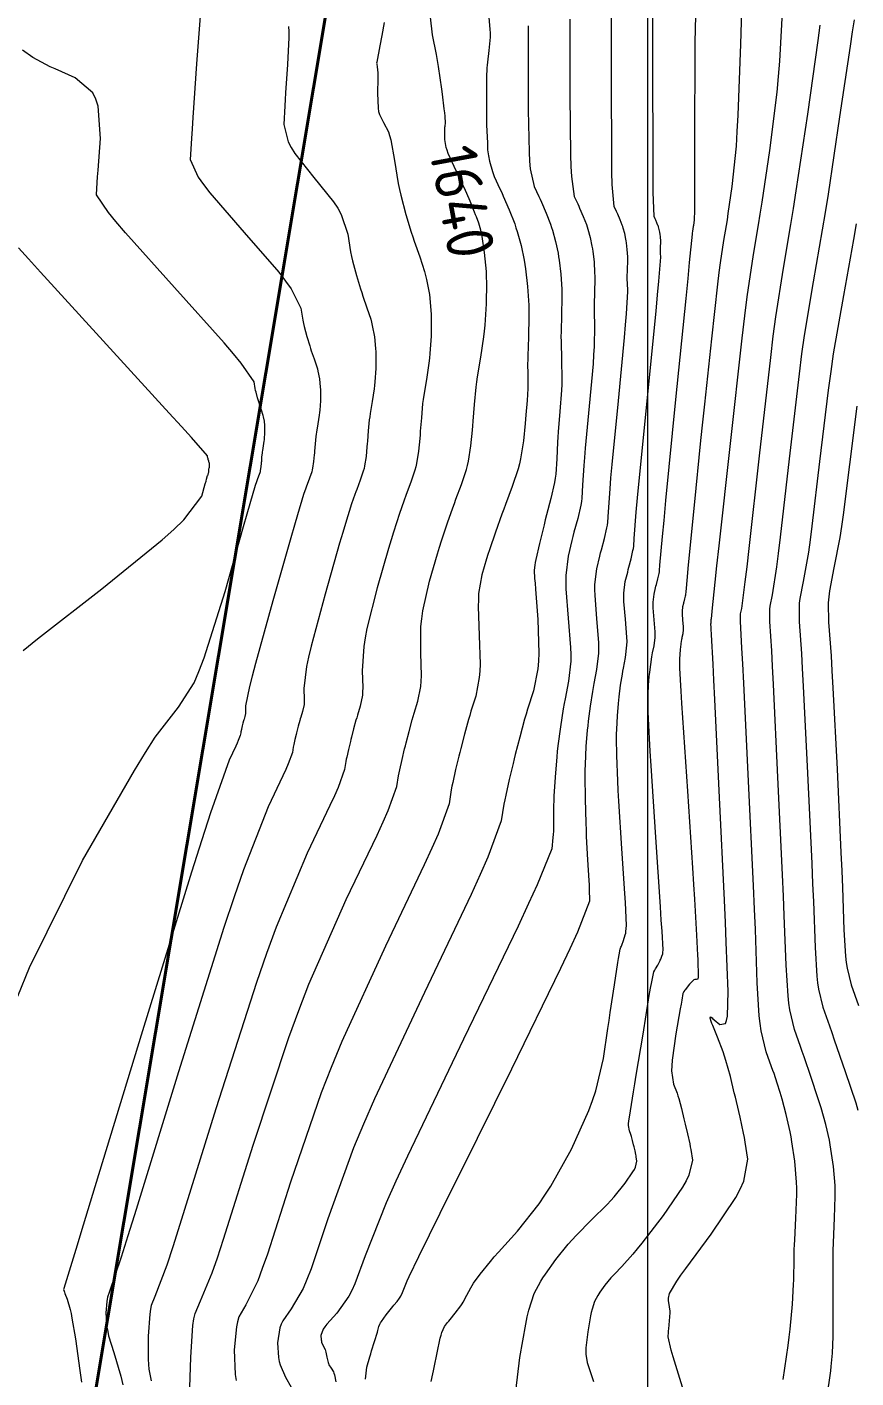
# Model space of a CAD drawing. Header units: millimetres. Extents: x 837475 to 838477, y 1189012 to 1191015.
# Drawn here: x 837626.3 to 837693.3, y 1189466.9 to 1189576.1 of the extents above; entities that cross this region are included whole.
import ezdxf

# ---------------------------------------------------------------- set-up
doc = ezdxf.new("R2010")
doc.units = ezdxf.units.MM
doc.header["$LTSCALE"] = 0.3
doc.layers.add('COORD', color=253, linetype='Continuous', lineweight=20)
doc.layers.add('CORREDORVIA', color=94, linetype='Continuous', lineweight=40)
doc.layers.add('COTAS 10', color=7, linetype='Continuous', lineweight=9, true_color=0x6e3e2d)
doc.layers.add('COTAS INT', color=7, linetype='Continuous', lineweight=5, true_color=0x9fa19f)
doc.styles.get("Standard").update_dxf_attribs({"font": 'isocp2.shx', "bigfont": '@extfont2.shx'})

msp = doc.modelspace()

# ---------------------------------------------------------------- linework, layer by layer
at = {"layer": 'COORD'}
msp.add_line((837676.51, 1189013.87), (837676.51, 1191013.87), dxfattribs=at)
at = {"layer": 'CORREDORVIA'}
msp.add_lwpolyline([(837918.48, 1189883.49), (837925.04, 1189453.38), (837902.5, 1189217.71), (837593.19, 1189234.4), (837666.02, 1189670.12), (837623.32, 1189818.02), (837548.5, 1190011.45), (837506.88, 1190461.6), (837936.28, 1190278.25), (837938.05, 1190355.4), (837933.05, 1190517.45), (837913.69, 1190646.74), (837916.91, 1190801.89), (837910.68, 1191000.96), (838213.03, 1190992.91), (838237.17, 1190821.34), (838237, 1190602.88), (838240.03, 1190437.2), (838238.1, 1190145.73), (838184.2, 1189898.28), (837758.84, 1190109.91), (837918.48, 1189883.49)], dxfattribs=at)
at = {"layer": 'COTAS 10'}
for points in [[(837659, 1189466.62), (837659.14, 1189467.25), (837659.19, 1189467.48), (837659.25, 1189467.75), (837659.48, 1189468.95), (837659.73, 1189470.12), (837659.8, 1189470.36), (837659.86, 1189470.58), (837660.07, 1189471.06), (837660.33, 1189471.4), (837660.42, 1189471.51), (837660.52, 1189471.63), (837660.95, 1189472.15), (837661.39, 1189472.73), (837661.49, 1189472.89), (837661.59, 1189473.04), (837661.88, 1189473.6), (837662.19, 1189474.19), (837662.3, 1189474.38), (837662.42, 1189474.56), (837662.95, 1189475.31), (837663.78, 1189476.33), (837664.09, 1189476.69), (837664.44, 1189477.08), (837665.97, 1189478.78), (837667.72, 1189480.97), (837668.19, 1189481.67), (837668.67, 1189482.4), (837670.35, 1189485.4), (837671.75, 1189488.51), (837672.05, 1189489.32), (837672.31, 1189490.1), (837672.93, 1189492.73), (837673.28, 1189495.15), (837673.38, 1189495.8), (837673.47, 1189496.44), (837673.81, 1189498.69), (837674.08, 1189500.47), (837674.14, 1189500.81), (837674.19, 1189501.09), (837674.28, 1189501.57), (837674.34, 1189501.72), (837674.37, 1189501.79), (837674.4, 1189501.87), (837674.55, 1189502.26), (837674.69, 1189502.73), (837674.72, 1189502.86), (837674.74, 1189502.99), (837674.78, 1189503.46), (837674.73, 1189504.7), (837674.7, 1189505.32), (837674.65, 1189506.05), (837674.42, 1189509.69), (837674.17, 1189513.52), (837674.12, 1189514.38), (837674.08, 1189515.15), (837674, 1189517.22), (837673.99, 1189518.61), (837673.99, 1189518.97), (837674, 1189519.31), (837674.05, 1189520.42), (837674.13, 1189521.42), (837674.16, 1189521.69), (837674.19, 1189521.95), (837674.31, 1189522.89), (837674.45, 1189523.78), (837674.5, 1189524.03), (837674.54, 1189524.27), (837674.71, 1189525.12), (837674.82, 1189526.11), (837674.83, 1189526.43), (837674.82, 1189526.78), (837674.7, 1189528.22), (837674.58, 1189529.65), (837674.58, 1189529.99), (837674.58, 1189530.31), (837674.69, 1189531.26), (837674.88, 1189532.03), (837674.93, 1189532.23), (837674.98, 1189532.43), (837675.16, 1189533.11), (837675.31, 1189533.76), (837675.34, 1189533.93), (837675.37, 1189534.11), (837675.41, 1189534.74), (837675.58, 1189536.88), (837675.68, 1189538.02), (837675.81, 1189539.39), (837677.17, 1189553.1), (837677.29, 1189554.44), (837677.39, 1189555.53), (837677.55, 1189557.46), (837677.54, 1189557.8), (837677.54, 1189557.99), (837677.54, 1189558.32), (837677.55, 1189558.64), (837677.55, 1189558.72), (837677.55, 1189558.8), (837677.53, 1189559.09), (837677.5, 1189559.35), (837677.49, 1189559.42), (837677.48, 1189559.48), (837677.43, 1189559.71), (837677.37, 1189559.92), (837677.36, 1189559.97), (837677.33, 1189560.03), (837677.25, 1189560.24), (837677.16, 1189560.45), (837677.11, 1189560.56), (837677.02, 1189560.75), (837676.95, 1189562.73), (837676.94, 1189563.91), (837676.93, 1189565.37), (837676.92, 1189572.92), (837676.93, 1189580.81)], [(837639.48, 1189466.13), (837639.56, 1189468.59), (837639.74, 1189471.14), (837639.82, 1189471.68), (837639.91, 1189472.13), (837640.34, 1189473.15), (837641.3, 1189475.4), (837641.73, 1189476.63), (837642.22, 1189478.12), (837644.61, 1189485.71), (837647.49, 1189494.41), (837648.3, 1189496.61), (837649.12, 1189498.72), (837652.14, 1189505.56), (837654.63, 1189510.77), (837655.11, 1189511.84), (837655.51, 1189512.75), (837656.22, 1189514.69), (837656.36, 1189515.57), (837656.41, 1189515.81), (837656.46, 1189516.05), (837656.64, 1189516.89), (837656.85, 1189517.74), (837656.91, 1189517.98), (837656.97, 1189518.23), (837657.21, 1189519.14), (837657.47, 1189520.09), (837657.54, 1189520.36), (837657.62, 1189520.62), (837657.93, 1189521.6), (837658.17, 1189522.79), (837658.2, 1189523.2), (837658.21, 1189523.64), (837658.15, 1189525.49), (837658.17, 1189527.63), (837658.23, 1189528.25), (837658.32, 1189528.89), (837658.86, 1189531.28), (837659.51, 1189533.51), (837659.67, 1189534.05), (837659.83, 1189534.54), (837660.31, 1189536.01), (837660.75, 1189537.23), (837660.88, 1189537.57), (837661, 1189537.91), (837661.46, 1189539.11), (837661.85, 1189540.31), (837661.94, 1189540.65), (837662.02, 1189540.99), (837662.21, 1189542.22), (837662.34, 1189543.48), (837662.37, 1189543.84), (837662.4, 1189544.21), (837662.5, 1189545.56), (837662.63, 1189546.98), (837662.68, 1189547.4), (837662.74, 1189547.81), (837663, 1189549.38), (837663.26, 1189551.03), (837663.31, 1189551.49), (837663.36, 1189551.97), (837663.48, 1189553.7), (837663.5, 1189555.41), (837663.48, 1189555.87), (837663.46, 1189556.32), (837663.3, 1189557.86), (837663.11, 1189559.13), (837663.06, 1189559.4), (837663.01, 1189559.64), (837662.86, 1189560.23), (837662.67, 1189560.72), (837662.59, 1189560.9), (837662.51, 1189561.1), (837662.14, 1189562), (837661.68, 1189563.05), (837661.54, 1189563.35), (837661.4, 1189563.66), (837660.85, 1189564.81), (837660.38, 1189565.86), (837660.29, 1189566.11), (837660.22, 1189566.33), (837660.11, 1189566.97), (837660.11, 1189567.41), (837660.11, 1189567.82), (837660.11, 1189567.99), (837660.12, 1189568.04), (837660.12, 1189568.09), (837660.15, 1189568.3), (837660.13, 1189568.86), (837660.1, 1189569.13), (837660.06, 1189569.45), (837659.91, 1189570.65), (837659.85, 1189571.04), (837659.58, 1189572.88), (837659.5, 1189573.37), (837659.42, 1189573.84), (837659.11, 1189575.44), (837658.93, 1189576.86)], [(837691.02, 1189465.62), (837691.24, 1189467.11), (837691.29, 1189467.48), (837691.33, 1189467.83), (837691.43, 1189468.92), (837691.48, 1189470.26), (837691.48, 1189470.76), (837691.49, 1189471.33), (837691.48, 1189473.85), (837691.49, 1189476.54), (837691.5, 1189477.2), (837691.52, 1189477.84), (837691.6, 1189479.85), (837691.66, 1189481.57), (837691.65, 1189482.03), (837691.64, 1189482.47), (837691.52, 1189483.99), (837691.31, 1189485.39), (837691.25, 1189485.76), (837691.18, 1189486.13), (837690.89, 1189487.4), (837690.51, 1189488.73), (837690.39, 1189489.13), (837690.26, 1189489.55), (837689.72, 1189491.2), (837689.14, 1189492.86), (837688.99, 1189493.29), (837688.85, 1189493.7), (837688.37, 1189495.08), (837687.99, 1189496.65), (837687.91, 1189497.19), (837687.84, 1189497.78), (837687.69, 1189500.26), (837687.54, 1189504.27), (837687.48, 1189505.83), (837687.4, 1189507.57), (837687.03, 1189515.45), (837686.67, 1189522.94), (837686.59, 1189524.43), (837686.52, 1189525.66), (837686.37, 1189528.03), (837686.36, 1189528.8), (837686.38, 1189529.03), (837686.4, 1189529.27), (837686.58, 1189530.18), (837686.94, 1189532.45), (837687.08, 1189533.54), (837687.23, 1189534.84), (837687.95, 1189541.19), (837688.76, 1189548.05), (837688.97, 1189549.66), (837689.18, 1189551.15), (837689.89, 1189555.49), (837690.64, 1189559.68), (837690.87, 1189561.07), (837691.1, 1189562.57), (837692.04, 1189568.8), (837692.88, 1189574.51), (837693.06, 1189575.67), (837693.21, 1189576.65)], [(837626.03, 1189525.7), (837627.19, 1189526.62), (837632.38, 1189530.66), (837637.25, 1189534.62), (837638.21, 1189535.48), (837639, 1189536.24), (837640.45, 1189538.15), (837640.74, 1189539.17), (837640.8, 1189539.36), (837640.84, 1189539.53), (837640.93, 1189539.82), (837640.95, 1189539.87), (837640.96, 1189539.89), (837640.96, 1189539.9), (837640.98, 1189539.96), (837641, 1189540.01), (837641.01, 1189540.03), (837641.01, 1189540.04), (837641.02, 1189540.1), (837641.02, 1189540.16), (837641.03, 1189540.18), (837641.03, 1189540.19), (837641.03, 1189540.25), (837641.04, 1189540.32), (837641.04, 1189540.34), (837641.04, 1189540.36), (837641.05, 1189540.43), (837641.07, 1189540.5), (837641.07, 1189540.53), (837641.07, 1189540.55), (837641.08, 1189540.63), (837641.08, 1189540.71), (837641.08, 1189540.73), (837641.07, 1189540.75), (837641.07, 1189540.82), (837641.06, 1189540.89), (837641.04, 1189540.92), (837641.02, 1189540.99), (837641, 1189541.06), (837640.99, 1189541.08), (837640.98, 1189541.1), (837640.96, 1189541.18), (837640.94, 1189541.27), (837640.93, 1189541.3), (837640.93, 1189541.33), (837640.91, 1189541.43), (837639.63, 1189542.9), (837638.83, 1189543.79), (837637.83, 1189544.88), (837627.43, 1189556.25), (837626.44, 1189557.35), (837625.64, 1189558.23)]]:
    msp.add_lwpolyline(points, dxfattribs=at)
at = {"layer": 'COTAS INT'}
for points in [[(837665.85, 1189465.84), (837666.17, 1189468.56), (837666.64, 1189471.26), (837666.76, 1189471.86), (837666.89, 1189472.39), (837667.33, 1189473.74), (837667.85, 1189474.72), (837668.03, 1189475.01), (837668.23, 1189475.31), (837669.07, 1189476.48), (837670.08, 1189477.71), (837670.39, 1189478.06), (837670.71, 1189478.41), (837671.97, 1189479.68), (837673.21, 1189480.92), (837673.51, 1189481.25), (837673.79, 1189481.56), (837674.69, 1189482.65), (837675.31, 1189483.56), (837675.43, 1189483.76), (837675.52, 1189483.95), (837675.63, 1189484.43), (837675.58, 1189484.77), (837675.56, 1189484.87), (837675.54, 1189484.96), (837675.48, 1189485.27), (837675.4, 1189485.59), (837675.38, 1189485.68), (837675.36, 1189485.76), (837675.28, 1189486.09), (837675.19, 1189486.41), (837675.16, 1189486.5), (837675.13, 1189486.58), (837675.02, 1189486.88), (837674.96, 1189487.3), (837674.96, 1189487.46), (837674.98, 1189487.65), (837675.1, 1189488.49), (837675.36, 1189490.04), (837675.46, 1189490.67), (837675.58, 1189491.38), (837676.12, 1189494.69), (837676.63, 1189497.81), (837676.73, 1189498.42), (837676.82, 1189498.91), (837676.99, 1189499.73), (837677.07, 1189499.86), (837677.11, 1189499.91), (837677.14, 1189499.98), (837677.31, 1189500.27), (837677.47, 1189500.59), (837677.51, 1189500.67), (837677.55, 1189500.74), (837677.65, 1189500.98), (837677.71, 1189501.18), (837677.72, 1189501.24), (837677.73, 1189501.29), (837677.75, 1189501.5), (837677.66, 1189503.01), (837677.6, 1189503.9), (837677.53, 1189504.99), (837677.16, 1189510.6), (837676.78, 1189516.37), (837676.7, 1189517.56), (837676.64, 1189518.57), (837676.54, 1189520.73), (837676.53, 1189521.68), (837676.53, 1189521.92), (837676.54, 1189522.15), (837676.57, 1189522.9), (837676.63, 1189523.58), (837676.65, 1189523.76), (837676.67, 1189523.94), (837676.75, 1189524.57), (837676.84, 1189525.18), (837676.87, 1189525.34), (837676.9, 1189525.5), (837677.02, 1189526.08), (837677.09, 1189526.75), (837677.09, 1189526.97), (837677.09, 1189527.2), (837677.01, 1189528.18), (837676.93, 1189529.14), (837676.93, 1189529.37), (837676.93, 1189529.59), (837677.01, 1189530.23), (837677.13, 1189530.75), (837677.16, 1189530.89), (837677.2, 1189531.02), (837677.32, 1189531.49), (837677.43, 1189531.92), (837677.44, 1189532.04), (837677.46, 1189532.16), (837677.49, 1189532.59), (837677.69, 1189534.9), (837677.82, 1189536.2), (837677.97, 1189537.8), (837678.78, 1189545.97), (837679.6, 1189554.14), (837679.76, 1189555.74), (837679.89, 1189557.04), (837680.12, 1189559.32), (837680.16, 1189559.65), (837680.17, 1189559.72), (837680.18, 1189559.78), (837680.19, 1189559.91), (837680.21, 1189560), (837680.22, 1189560.04), (837680.22, 1189560.07), (837680.25, 1189560.24), (837680.27, 1189560.48), (837680.28, 1189560.56), (837680.28, 1189560.66), (837680.3, 1189561.09), (837680.31, 1189563.49), (837680.31, 1189564.83), (837680.32, 1189566.46), (837680.33, 1189574.81), (837680.56, 1189583.59)], [(837684.17, 1189580.12), (837684.01, 1189574.68), (837683.79, 1189568.94), (837683.71, 1189567.63), (837683.64, 1189566.44), (837683.31, 1189563.17), (837682.98, 1189560.99), (837682.91, 1189560.49), (837682.83, 1189560.04), (837682.62, 1189558.81), (837682.36, 1189557.02), (837682.26, 1189556.22), (837682.15, 1189555.3), (837681.65, 1189550.86), (837681.08, 1189545.59), (837680.93, 1189544.13), (837680.78, 1189542.67), (837680.25, 1189537.42), (837679.82, 1189533.15), (837679.74, 1189532.32), (837679.68, 1189531.64), (837679.57, 1189530.44), (837679.56, 1189530.21), (837679.55, 1189530.15), (837679.54, 1189530.09), (837679.48, 1189529.86), (837679.42, 1189529.62), (837679.4, 1189529.55), (837679.38, 1189529.48), (837679.32, 1189529.21), (837679.28, 1189528.87), (837679.28, 1189528.76), (837679.28, 1189528.64), (837679.32, 1189528.14), (837679.36, 1189527.63), (837679.37, 1189527.5), (837679.36, 1189527.39), (837679.33, 1189527.04), (837679.27, 1189526.74), (837679.25, 1189526.66), (837679.23, 1189526.57), (837679.18, 1189526.25), (837679.14, 1189525.93), (837679.13, 1189525.83), (837679.12, 1189525.74), (837679.09, 1189525.39), (837679.08, 1189524.99), (837679.07, 1189524.87), (837679.07, 1189524.75), (837679.07, 1189524.25), (837679.18, 1189522.41), (837679.24, 1189521.44), (837679.32, 1189520.26), (837679.71, 1189514.32), (837680.12, 1189508.13), (837680.2, 1189506.78), (837680.28, 1189505.6), (837680.45, 1189502.68), (837680.52, 1189501.07), (837680.54, 1189500.72), (837680.55, 1189500.41), (837680.58, 1189499.64), (837680.57, 1189499.25), (837680.56, 1189499.19), (837680.54, 1189499.14), (837680.45, 1189499.12), (837680.3, 1189499.12), (837680.24, 1189499.08), (837680.17, 1189499.03), (837679.89, 1189498.72), (837679.61, 1189498.38), (837679.56, 1189498.31), (837679.51, 1189498.25), (837679.42, 1189498.13), (837679.39, 1189498.08), (837679.38, 1189498.06), (837679.37, 1189498.04), (837679.35, 1189497.97), (837679.26, 1189497.43), (837679.2, 1189497.11), (837679.13, 1189496.73), (837678.77, 1189494.73), (837678.47, 1189492.6), (837678.44, 1189492.13), (837678.43, 1189491.72), (837678.59, 1189490.66), (837678.87, 1189489.92), (837678.94, 1189489.7), (837679.01, 1189489.49), (837679.23, 1189488.68), (837679.43, 1189487.86), (837679.48, 1189487.64), (837679.54, 1189487.42), (837679.72, 1189486.63), (837679.9, 1189485.83), (837679.94, 1189485.6), (837679.98, 1189485.37), (837680.11, 1189484.51), (837679.83, 1189483.29), (837679.6, 1189482.83), (837679.31, 1189482.32), (837677.74, 1189480.04), (837676.03, 1189477.81), (837675.65, 1189477.34), (837675.31, 1189476.92), (837674.41, 1189475.92), (837673.81, 1189475.31), (837673.66, 1189475.15), (837673.51, 1189474.99), (837673.03, 1189474.4), (837672.64, 1189473.85), (837672.54, 1189473.7), (837672.46, 1189473.57), (837672.21, 1189473.1), (837672, 1189472.46), (837671.94, 1189472.21), (837671.88, 1189471.93), (837671.66, 1189470.65), (837671.51, 1189469.36), (837671.5, 1189469.08), (837671.5, 1189468.83), (837671.6, 1189468.17), (837671.96, 1189467.12), (837672.13, 1189466.62)], [(837640.35, 1189577.29), (837640.04, 1189573.1), (837639.73, 1189568.75), (837639.67, 1189567.84), (837639.62, 1189567.07), (837639.52, 1189565.36), (837640.17, 1189563.93), (837640.59, 1189563.34), (837641.12, 1189562.66), (837643.89, 1189559.47), (837646.69, 1189556.25), (837647.23, 1189555.54), (837647.68, 1189554.92), (837648.47, 1189553.36), (837648.63, 1189552.37), (837648.69, 1189552.12), (837648.74, 1189551.87), (837648.95, 1189551.05), (837649.19, 1189550.3), (837649.25, 1189550.1), (837649.31, 1189549.91), (837649.55, 1189549.25), (837649.75, 1189548.62), (837649.8, 1189548.45), (837649.84, 1189548.27), (837649.96, 1189547.64), (837650.03, 1189546.98), (837650.04, 1189546.78), (837650.04, 1189546.59), (837650.04, 1189545.86), (837649.99, 1189545.11), (837649.96, 1189544.91), (837649.94, 1189544.71), (837649.83, 1189544.01), (837649.72, 1189543.34), (837649.7, 1189543.16), (837649.68, 1189542.99), (837649.62, 1189542.38), (837649.58, 1189541.8), (837649.56, 1189541.64), (837649.55, 1189541.49), (837649.5, 1189540.95), (837649.41, 1189540.42), (837649.38, 1189540.28), (837649.34, 1189540.13), (837649.17, 1189539.62), (837648.98, 1189539.1), (837648.92, 1189538.96), (837648.87, 1189538.82), (837648.68, 1189538.29), (837648.19, 1189536.66), (837647.94, 1189535.81), (837647.65, 1189534.8), (837646.2, 1189529.71), (837644.79, 1189524.63), (837644.52, 1189523.62), (837644.31, 1189522.78), (837643.99, 1189521.21), (837644, 1189520.8), (837644, 1189520.7), (837643.99, 1189520.61), (837643.94, 1189520.35), (837643.87, 1189520.14), (837643.86, 1189520.08), (837643.84, 1189520.02), (837643.78, 1189519.81), (837643.73, 1189519.61), (837643.72, 1189519.56), (837643.7, 1189519.5), (837643.66, 1189519.32), (837643.62, 1189519.13), (837643.6, 1189519.03), (837643.56, 1189518.83), (837643.41, 1189518.41), (837643.32, 1189518.21), (837643.21, 1189517.97), (837642.67, 1189516.83), (837641.17, 1189512.58), (837640.46, 1189510.4), (837639.63, 1189507.77), (837635.56, 1189494.61), (837631.63, 1189481.73), (837630.87, 1189479.27), (837630.27, 1189477.29), (837629.31, 1189474.15), (837629.3, 1189474.13), (837629.3, 1189474.12), (837629.3, 1189474.11), (837629.29, 1189474.07), (837629.34, 1189473.92), (837629.36, 1189473.84), (837629.4, 1189473.75), (837629.58, 1189473.28), (837629.82, 1189472.44), (837629.89, 1189472.11), (837629.96, 1189471.74), (837630.24, 1189470.08), (837630.61, 1189467.52), (837630.73, 1189466.58)], [(837653.69, 1189466.82), (837653.8, 1189467.78), (837654.04, 1189468.63), (837654.11, 1189468.87), (837654.18, 1189469.1), (837654.65, 1189470.61), (837654.69, 1189470.74), (837654.72, 1189470.86), (837654.76, 1189471.08), (837654.85, 1189471.27), (837654.9, 1189471.36), (837654.98, 1189471.47), (837655.36, 1189472), (837655.79, 1189472.55), (837655.89, 1189472.68), (837655.98, 1189472.79), (837656.26, 1189473.1), (837656.45, 1189473.35), (837656.5, 1189473.43), (837656.54, 1189473.51), (837656.67, 1189473.82), (837656.94, 1189474.48), (837657.07, 1189474.76), (837657.23, 1189475.1), (837658.01, 1189476.73), (837659.73, 1189480.23), (837660.49, 1189481.75), (837661.36, 1189483.51), (837665.51, 1189491.88), (837669.48, 1189500.01), (837670.24, 1189501.62), (837670.85, 1189502.96), (837671.82, 1189505.47), (837671.8, 1189506.41), (837671.79, 1189506.75), (837671.77, 1189507.12), (837671.67, 1189508.77), (837671.56, 1189510.67), (837671.54, 1189511.2), (837671.52, 1189511.74), (837671.46, 1189513.7), (837671.45, 1189515.55), (837671.45, 1189516.02), (837671.46, 1189516.47), (837671.53, 1189517.94), (837671.64, 1189519.26), (837671.68, 1189519.61), (837671.72, 1189519.97), (837671.88, 1189521.2), (837672.06, 1189522.39), (837672.12, 1189522.71), (837672.18, 1189523.03), (837672.4, 1189524.16), (837672.55, 1189525.47), (837672.56, 1189525.9), (837672.55, 1189526.35), (837672.39, 1189528.26), (837672.24, 1189530.15), (837672.23, 1189530.6), (837672.23, 1189531.02), (837672.38, 1189532.28), (837672.62, 1189533.3), (837672.69, 1189533.57), (837672.76, 1189533.83), (837673, 1189534.73), (837673.2, 1189535.59), (837673.24, 1189535.82), (837673.27, 1189536.06), (837673.33, 1189536.89), (837673.46, 1189538.76), (837673.53, 1189539.65), (837673.63, 1189540.71), (837674.13, 1189545.85), (837674.62, 1189550.97), (837674.71, 1189552.01), (837674.78, 1189552.89), (837674.88, 1189554.7), (837674.86, 1189555.42), (837674.85, 1189555.61), (837674.85, 1189555.81), (837674.87, 1189556.5), (837674.89, 1189557.15), (837674.88, 1189557.33), (837674.88, 1189557.5), (837674.84, 1189558.09), (837674.78, 1189558.64), (837674.76, 1189558.78), (837674.73, 1189558.92), (837674.64, 1189559.38), (837674.52, 1189559.82), (837674.48, 1189559.94), (837674.44, 1189560.06), (837674.27, 1189560.5), (837674.08, 1189560.94), (837674.03, 1189561.05), (837673.98, 1189561.16), (837673.79, 1189561.56), (837673.64, 1189563.35), (837673.61, 1189564.35), (837673.59, 1189565.56), (837673.56, 1189571.73), (837673.56, 1189578.3)], [(837679.83, 1189464.49), (837678.77, 1189467.93), (837678.56, 1189468.61), (837678.4, 1189469.17), (837678.15, 1189470.23), (837678.17, 1189470.6), (837678.19, 1189470.73), (837678.2, 1189470.88), (837678.26, 1189471.53), (837678.31, 1189472.18), (837678.31, 1189472.33), (837678.3, 1189472.46), (837678.24, 1189472.84), (837678.18, 1189473.15), (837678.18, 1189473.25), (837678.19, 1189473.35), (837678.27, 1189473.74), (837678.86, 1189474.73), (837679.19, 1189475.21), (837679.59, 1189475.77), (837681.64, 1189478.53), (837683.62, 1189481.49), (837683.98, 1189482.17), (837684.26, 1189482.8), (837684.6, 1189484.59), (837684.38, 1189485.97), (837684.32, 1189486.34), (837684.25, 1189486.7), (837683.97, 1189487.99), (837683.67, 1189489.25), (837683.59, 1189489.6), (837683.5, 1189489.96), (837683.18, 1189491.27), (837682.82, 1189492.56), (837682.71, 1189492.91), (837682.6, 1189493.25), (837682.15, 1189494.44), (837681.77, 1189495.38), (837681.69, 1189495.56), (837681.64, 1189495.72), (837681.55, 1189495.99), (837681.56, 1189496.04), (837681.57, 1189496.05), (837681.57, 1189496.06), (837681.58, 1189496.08), (837681.7, 1189496), (837681.77, 1189495.94), (837681.86, 1189495.86), (837682.34, 1189495.46), (837682.8, 1189495.56), (837682.88, 1189495.8), (837682.94, 1189496.14), (837683, 1189498.13), (837682.85, 1189502.12), (837682.78, 1189503.72), (837682.7, 1189505.52), (837682.31, 1189513.82), (837681.93, 1189521.73), (837681.85, 1189523.29), (837681.79, 1189524.58), (837681.66, 1189526.95), (837681.63, 1189527.44), (837681.62, 1189527.54), (837681.62, 1189527.62), (837681.61, 1189527.77), (837681.61, 1189527.81), (837681.61, 1189527.82), (837681.61, 1189527.83), (837681.61, 1189527.87), (837681.62, 1189527.9), (837681.62, 1189527.9), (837681.62, 1189527.91), (837681.62, 1189527.97), (837681.63, 1189527.98), (837681.63, 1189528), (837681.64, 1189528.03), (837681.64, 1189528.04), (837681.64, 1189528.05), (837681.63, 1189528.09), (837681.63, 1189528.14), (837681.63, 1189528.15), (837681.63, 1189528.16), (837681.63, 1189528.18), (837681.64, 1189528.21), (837681.64, 1189528.21), (837681.64, 1189528.22), (837681.65, 1189528.24), (837681.65, 1189528.25), (837681.65, 1189528.26), (837681.65, 1189528.26), (837681.65, 1189528.28), (837681.66, 1189528.38), (837681.67, 1189528.44), (837681.67, 1189528.51), (837681.71, 1189528.86), (837681.96, 1189531.2), (837682.1, 1189532.52), (837682.28, 1189534.14), (837683.18, 1189542.41), (837684.14, 1189550.94), (837684.36, 1189552.73), (837684.55, 1189554.26), (837685.04, 1189557.7), (837685.46, 1189560.08), (837685.6, 1189560.95), (837685.75, 1189561.91), (837686.37, 1189566.1), (837686.95, 1189570.79), (837687.08, 1189572.06), (837687.18, 1189573.31), (837687.42, 1189577.74)], [(837655.19, 1189576.42), (837655, 1189575.39), (837654.85, 1189574.56), (837654.6, 1189573.22), (837654.59, 1189573.14), (837654.6, 1189573.1), (837654.6, 1189573.06), (837654.64, 1189572.84), (837654.68, 1189572.36), (837654.68, 1189572.15), (837654.68, 1189571.91), (837654.66, 1189570.73), (837654.71, 1189569.52), (837654.75, 1189569.25), (837654.81, 1189569.01), (837655.14, 1189568.36), (837655.54, 1189567.61), (837655.64, 1189567.3), (837655.73, 1189566.94), (837656.04, 1189565.28), (837656.34, 1189563.42), (837656.44, 1189562.94), (837656.54, 1189562.48), (837656.95, 1189560.91), (837657.39, 1189559.5), (837657.51, 1189559.12), (837657.63, 1189558.76), (837658.07, 1189557.51), (837658.46, 1189556.32), (837658.55, 1189555.99), (837658.63, 1189555.66), (837658.86, 1189554.45), (837658.98, 1189553.2), (837659, 1189552.84), (837659.01, 1189552.47), (837659, 1189551.09), (837658.9, 1189549.68), (837658.86, 1189549.3), (837658.82, 1189548.92), (837658.61, 1189547.59), (837658.4, 1189546.32), (837658.36, 1189545.98), (837658.31, 1189545.65), (837658.21, 1189544.5), (837658.12, 1189543.4), (837658.1, 1189543.11), (837658.07, 1189542.82), (837657.97, 1189541.79), (837657.82, 1189540.8), (837657.75, 1189540.52), (837657.68, 1189540.25), (837657.36, 1189539.28), (837656.99, 1189538.3), (837656.79, 1189537.76), (837656.44, 1189536.77), (837655.95, 1189535.25), (837655.76, 1189534.64), (837655.56, 1189533.94), (837654.64, 1189530.76), (837653.81, 1189527.47), (837653.66, 1189526.71), (837653.55, 1189526.01), (837653.43, 1189524.06), (837653.48, 1189522.69), (837653.46, 1189522.36), (837653.44, 1189522.07), (837653.27, 1189521.18), (837653.04, 1189520.46), (837652.98, 1189520.26), (837652.92, 1189520.07), (837652.73, 1189519.37), (837652.56, 1189518.69), (837652.51, 1189518.5), (837652.47, 1189518.33), (837652.32, 1189517.7), (837652.18, 1189517.08), (837652.14, 1189516.9), (837652.11, 1189516.72), (837652, 1189516.07), (837651.48, 1189514.63), (837651.18, 1189513.96), (837650.82, 1189513.17), (837648.98, 1189509.32), (837646.47, 1189503.34), (837645.69, 1189501.2), (837644.87, 1189498.86), (837641.59, 1189488.67), (837638.69, 1189479.32), (837638.11, 1189477.51), (837637.62, 1189476.03), (837636.66, 1189473.49), (837636.37, 1189472.78), (837636.31, 1189472.46), (837636.26, 1189472.08), (837636.13, 1189470.28), (837636.12, 1189468.42), (837636.14, 1189468), (837636.17, 1189467.63), (837636.37, 1189466.67)], [(837663.63, 1189577.17), (837663.75, 1189575.9), (837663.76, 1189575.57), (837663.76, 1189575.25), (837663.67, 1189574.18), (837663.55, 1189573.23), (837663.52, 1189572.99), (837663.5, 1189572.76), (837663.47, 1189571.98), (837663.47, 1189570.13), (837663.47, 1189568.16), (837663.54, 1189566.68), (837663.56, 1189566.14), (837663.62, 1189565.67), (837663.7, 1189565.24), (837663.96, 1189564.39), (837664.08, 1189564), (837664.56, 1189562.98), (837664.7, 1189562.69), (837664.83, 1189562.4), (837665.31, 1189561.29), (837665.75, 1189560.17), (837665.85, 1189559.85), (837665.95, 1189559.54), (837666.26, 1189558.42), (837666.51, 1189557.23), (837666.56, 1189556.88), (837666.62, 1189556.52), (837666.78, 1189555.11), (837666.88, 1189553.59), (837666.89, 1189553.15), (837666.9, 1189552.7), (837666.86, 1189551.02), (837666.8, 1189549.51), (837666.8, 1189549.17), (837666.79, 1189548.86), (837666.8, 1189548.03), (837666.81, 1189547.33), (837666.8, 1189547.1), (837666.8, 1189546.86), (837666.75, 1189545.89), (837666.66, 1189544.74), (837666.63, 1189544.39), (837666.59, 1189544.03), (837666.45, 1189542.64), (837666.22, 1189541.17), (837666.13, 1189540.77), (837666.02, 1189540.37), (837665.55, 1189538.94), (837665.01, 1189537.5), (837664.86, 1189537.11), (837664.71, 1189536.71), (837664.19, 1189535.25), (837663.7, 1189533.83), (837663.58, 1189533.46), (837663.46, 1189533.09), (837663.08, 1189531.81), (837662.83, 1189530.3), (837662.81, 1189529.79), (837662.79, 1189529.24), (837662.88, 1189526.91), (837662.95, 1189524.58), (837662.93, 1189524.03), (837662.89, 1189523.52), (837662.6, 1189522.01), (837662.21, 1189520.79), (837662.11, 1189520.45), (837662.01, 1189520.11), (837661.68, 1189518.92), (837661.39, 1189517.76), (837661.31, 1189517.46), (837661.23, 1189517.15), (837660.97, 1189516.08), (837660.74, 1189515.02), (837660.68, 1189514.72), (837660.62, 1189514.42), (837660.44, 1189513.31), (837659.55, 1189510.86), (837659.04, 1189509.72), (837658.43, 1189508.37), (837655.3, 1189501.81), (837651.78, 1189494.09), (837650.92, 1189492.01), (837650.11, 1189489.95), (837647.62, 1189482.74), (837645.76, 1189476.92), (837645.34, 1189475.75), (837644.98, 1189474.77), (837644.02, 1189472.82), (837643.46, 1189471.84), (837643.35, 1189471.46), (837643.26, 1189471.05), (837643.07, 1189469.18), (837643.15, 1189467.2), (837643.23, 1189466.72)], [(837670.2, 1189576.7), (837670.2, 1189575.58), (837670.2, 1189570.54), (837670.25, 1189565.75), (837670.28, 1189564.79), (837670.33, 1189563.98), (837670.55, 1189562.37), (837670.84, 1189561.77), (837670.92, 1189561.6), (837671, 1189561.42), (837671.28, 1189560.77), (837671.54, 1189560.1), (837671.6, 1189559.91), (837671.66, 1189559.73), (837671.85, 1189559.06), (837671.99, 1189558.36), (837672.03, 1189558.15), (837672.06, 1189557.93), (837672.16, 1189557.1), (837672.21, 1189556.2), (837672.22, 1189555.94), (837672.22, 1189555.67), (837672.2, 1189554.67), (837672.18, 1189553.63), (837672.18, 1189553.33), (837672.18, 1189553.03), (837672.21, 1189551.93), (837672.18, 1189550.25), (837672.13, 1189549.59), (837672.08, 1189548.84), (837671.77, 1189545.43), (837671.45, 1189542.03), (837671.38, 1189541.29), (837671.33, 1189540.64), (837671.24, 1189539.04), (837671.17, 1189538), (837671.14, 1189537.72), (837671.09, 1189537.42), (837670.84, 1189536.36), (837670.54, 1189535.24), (837670.45, 1189534.91), (837670.37, 1189534.57), (837670.07, 1189533.31), (837669.89, 1189531.74), (837669.88, 1189531.22), (837669.89, 1189530.66), (837670.08, 1189528.3), (837670.27, 1189525.93), (837670.28, 1189525.36), (837670.28, 1189524.82), (837670.1, 1189523.2), (837669.82, 1189521.79), (837669.74, 1189521.4), (837669.67, 1189520.99), (837669.44, 1189519.52), (837669.24, 1189517.98), (837669.19, 1189517.54), (837669.15, 1189517.1), (837669.01, 1189515.46), (837668.92, 1189513.92), (837668.91, 1189513.54), (837668.89, 1189513.18), (837668.89, 1189512.06), (837668.88, 1189511.1), (837668.86, 1189510.83), (837668.84, 1189510.58), (837668.74, 1189509.66), (837667.56, 1189506.76), (837666.87, 1189505.25), (837666.02, 1189503.43), (837661.61, 1189494.3), (837657.08, 1189484.84), (837656.15, 1189482.82), (837655.35, 1189481.05), (837653.65, 1189476.79), (837652.82, 1189474.52), (837652.58, 1189473.99), (837652.33, 1189473.51), (837651.37, 1189472.16), (837650.56, 1189471.25), (837650.41, 1189471.04), (837650.28, 1189470.85), (837650.08, 1189470.34), (837650.1, 1189469.99), (837650.12, 1189469.9), (837650.14, 1189469.81), (837650.27, 1189469.52), (837650.42, 1189469.21), (837650.45, 1189469.11), (837650.48, 1189469), (837650.57, 1189468.58), (837650.66, 1189468.17), (837650.69, 1189468.07), (837650.73, 1189467.98), (837650.91, 1189467.71), (837651.09, 1189467.41), (837651.13, 1189467.3), (837651.18, 1189467.17), (837651.29, 1189466.61)], [(837687.44, 1189466.79), (837687.84, 1189469.54), (837687.93, 1189470.22), (837688.01, 1189470.86), (837688.19, 1189472.87), (837688.28, 1189474.46), (837688.3, 1189474.84), (837688.31, 1189475.19), (837688.33, 1189476.21), (837688.35, 1189477.28), (837688.37, 1189477.66), (837688.39, 1189478.07), (837688.48, 1189479.83), (837688.55, 1189481.75), (837688.54, 1189482.25), (837688.53, 1189482.74), (837688.39, 1189484.42), (837688.16, 1189485.98), (837688.09, 1189486.39), (837688.01, 1189486.8), (837687.69, 1189488.21), (837687.36, 1189489.43), (837687.29, 1189489.71), (837687.21, 1189489.97), (837686.97, 1189490.73), (837686.71, 1189491.5), (837686.61, 1189491.76), (837686.51, 1189492.05), (837686.08, 1189493.27), (837685.67, 1189494.96), (837685.59, 1189495.54), (837685.52, 1189496.17), (837685.35, 1189498.83), (837685.2, 1189503.14), (837685.13, 1189504.8), (837685.04, 1189506.67), (837684.65, 1189515.12), (837684.26, 1189523.06), (837684.19, 1189524.61), (837684.12, 1189525.87), (837684, 1189528.06), (837683.99, 1189528.43), (837684, 1189528.54), (837684.01, 1189528.65), (837684.1, 1189529.08), (837684.39, 1189531.25), (837684.53, 1189532.46), (837684.7, 1189533.93), (837685.53, 1189541.43), (837686.44, 1189549.36), (837686.65, 1189551.1), (837686.86, 1189552.65), (837687.47, 1189556.59), (837688.08, 1189560.12), (837688.29, 1189561.41), (837688.51, 1189562.82), (837689.44, 1189569.03), (837690.27, 1189574.97), (837690.43, 1189576.21)], [(837647.47, 1189576.12), (837647.48, 1189575.7), (837647.48, 1189575.22), (837647.38, 1189573.04), (837647.22, 1189570.75), (837647.19, 1189570.21), (837647.16, 1189569.7), (837647.09, 1189568.2), (837647.44, 1189566.78), (837647.68, 1189566.33), (837647.97, 1189565.85), (837649.52, 1189563.92), (837651.11, 1189561.93), (837651.44, 1189561.42), (837651.71, 1189560.93), (837652.25, 1189559.32), (837652.49, 1189557.9), (837652.56, 1189557.53), (837652.64, 1189557.17), (837652.95, 1189555.98), (837653.29, 1189554.9), (837653.38, 1189554.61), (837653.47, 1189554.33), (837653.81, 1189553.38), (837654.11, 1189552.47), (837654.18, 1189552.22), (837654.24, 1189551.96), (837654.41, 1189551.04), (837654.51, 1189550.09), (837654.52, 1189549.81), (837654.53, 1189549.53), (837654.52, 1189548.47), (837654.44, 1189547.4), (837654.41, 1189547.11), (837654.38, 1189546.82), (837654.22, 1189545.8), (837654.06, 1189544.83), (837654.03, 1189544.57), (837653.99, 1189544.32), (837653.91, 1189543.44), (837653.85, 1189542.6), (837653.83, 1189542.38), (837653.81, 1189542.15), (837653.74, 1189541.37), (837653.61, 1189540.61), (837653.57, 1189540.4), (837653.51, 1189540.19), (837653.27, 1189539.45), (837652.98, 1189538.7), (837652.91, 1189538.5), (837652.83, 1189538.29), (837652.56, 1189537.53), (837652.07, 1189535.95), (837651.85, 1189535.22), (837651.6, 1189534.37), (837650.42, 1189530.23), (837649.3, 1189526.05), (837649.09, 1189525.16), (837648.93, 1189524.4), (837648.71, 1189522.63), (837648.74, 1189521.74), (837648.73, 1189521.53), (837648.72, 1189521.34), (837648.6, 1189520.77), (837648.46, 1189520.3), (837648.42, 1189520.17), (837648.38, 1189520.04), (837648.26, 1189519.59), (837648.14, 1189519.15), (837648.12, 1189519.03), (837648.09, 1189518.91), (837647.99, 1189518.51), (837647.9, 1189518.1), (837647.88, 1189517.99), (837647.85, 1189517.88), (837647.78, 1189517.45), (837647.44, 1189516.52), (837647.25, 1189516.08), (837647.02, 1189515.57), (837645.83, 1189513.07), (837643.82, 1189507.96), (837643.08, 1189505.8), (837642.25, 1189503.31), (837638.58, 1189491.64), (837635.16, 1189480.52), (837634.49, 1189478.39), (837633.95, 1189476.66), (837632.98, 1189473.81), (837632.84, 1189473.45), (837632.81, 1189473.29), (837632.78, 1189473.1), (837632.71, 1189472.18), (837632.79, 1189471.02), (837632.85, 1189470.67), (837632.93, 1189470.32), (837633.36, 1189468.98), (837633.91, 1189467.06), (837634.07, 1189466.35)], [(837666.84, 1189576.15), (837666.84, 1189572.85), (837666.83, 1189569.35), (837666.91, 1189565.95), (837666.95, 1189565.23), (837667.01, 1189564.61), (837667.32, 1189563.19), (837667.7, 1189562.38), (837667.81, 1189562.15), (837667.91, 1189561.91), (837668.3, 1189561.03), (837668.64, 1189560.13), (837668.73, 1189559.88), (837668.81, 1189559.64), (837669.06, 1189558.74), (837669.25, 1189557.8), (837669.3, 1189557.51), (837669.34, 1189557.23), (837669.47, 1189556.11), (837669.55, 1189554.89), (837669.56, 1189554.54), (837669.56, 1189554.19), (837669.53, 1189552.85), (837669.5, 1189551.44), (837669.49, 1189551.05), (837669.5, 1189550.65), (837669.54, 1189549.17), (837669.56, 1189547.62), (837669.55, 1189547.17), (837669.54, 1189546.72), (837669.41, 1189545), (837669.26, 1189543.35), (837669.23, 1189542.93), (837669.21, 1189542.52), (837669.16, 1189541.19), (837669.08, 1189539.95), (837669.03, 1189539.61), (837668.97, 1189539.26), (837668.68, 1189537.98), (837668.32, 1189536.64), (837668.21, 1189536.25), (837668.12, 1189535.85), (837667.75, 1189534.33), (837667.46, 1189533.05), (837667.41, 1189532.79), (837667.37, 1189532.58), (837667.31, 1189532.19), (837667.36, 1189531.52), (837667.39, 1189531.13), (837667.43, 1189530.65), (837667.61, 1189528.2), (837667.69, 1189525.47), (837667.66, 1189524.82), (837667.61, 1189524.22), (837667.26, 1189522.43), (837666.79, 1189520.95), (837666.67, 1189520.54), (837666.55, 1189520.14), (837666.16, 1189518.7), (837665.8, 1189517.3), (837665.71, 1189516.93), (837665.62, 1189516.56), (837665.3, 1189515.27), (837665.02, 1189513.99), (837664.95, 1189513.63), (837664.88, 1189513.27), (837664.65, 1189511.93), (837663.58, 1189508.98), (837662.97, 1189507.59), (837662.23, 1189505.97), (837658.45, 1189498.06), (837654.43, 1189489.47), (837653.53, 1189487.41), (837652.73, 1189485.5), (837650.64, 1189479.76), (837649.29, 1189475.72), (837648.96, 1189474.87), (837648.65, 1189474.14), (837647.69, 1189472.49), (837647.01, 1189471.54), (837646.88, 1189471.25), (837646.77, 1189470.95), (837646.57, 1189469.76), (837646.65, 1189468.56), (837646.71, 1189468.25), (837646.79, 1189467.96), (837647.23, 1189466.97), (837647.69, 1189466.18)], [(837625.6, 1189497.77), (837626.54, 1189500.09), (837630.81, 1189508.72), (837635.01, 1189516), (837635.91, 1189517.46), (837636.69, 1189518.68), (837638.57, 1189521.11), (837639.83, 1189523.07), (837640.23, 1189524), (837640.65, 1189525.1), (837642.34, 1189530.45), (837643.83, 1189535.7), (837644.12, 1189536.72), (837644.37, 1189537.56), (837644.81, 1189539.06), (837644.91, 1189539.34), (837644.94, 1189539.43), (837644.97, 1189539.5), (837645.08, 1189539.79), (837645.17, 1189540.07), (837645.19, 1189540.15), (837645.21, 1189540.23), (837645.26, 1189540.52), (837645.29, 1189540.82), (837645.29, 1189540.91), (837645.3, 1189541), (837645.32, 1189541.31), (837645.36, 1189541.65), (837645.37, 1189541.75), (837645.38, 1189541.85), (837645.44, 1189542.22), (837645.5, 1189542.61), (837645.52, 1189542.72), (837645.53, 1189542.83), (837645.56, 1189543.24), (837645.56, 1189543.65), (837645.56, 1189543.75), (837645.55, 1189543.86), (837645.52, 1189544.23), (837645.45, 1189544.58), (837645.43, 1189544.68), (837645.4, 1189544.77), (837645.29, 1189545.12), (837645.16, 1189545.49), (837645.12, 1189545.59), (837645.09, 1189545.7), (837644.96, 1189546.11), (837644.84, 1189546.57), (837644.81, 1189546.71), (837644.78, 1189546.85), (837644.69, 1189547.39), (837643.65, 1189548.91), (837643.03, 1189549.67), (837642.26, 1189550.56), (837638.26, 1189555.02), (837634.28, 1189559.45), (837633.52, 1189560.34), (837632.91, 1189561.08), (837631.95, 1189562.52), (837632, 1189563.5), (837632.03, 1189563.96), (837632.07, 1189564.49), (837632.26, 1189567.05), (837632.08, 1189569.68), (837631.89, 1189570.24), (837631.64, 1189570.74), (837630.23, 1189571.96), (837628.6, 1189572.68), (837628.21, 1189572.86), (837627.85, 1189573.03), (837626.8, 1189573.61), (837625.97, 1189574.2)], [(837693.36, 1189560.17), (837693.14, 1189558.89), (837692.32, 1189554.38), (837691.5, 1189549.65), (837691.29, 1189548.22), (837691.08, 1189546.73), (837690.38, 1189540.95), (837689.77, 1189535.74), (837689.62, 1189534.62), (837689.49, 1189533.64), (837689.06, 1189531.27), (837688.79, 1189529.88), (837688.75, 1189529.52), (837688.73, 1189529.18), (837688.75, 1189528), (837688.92, 1189525.46), (837688.99, 1189524.24), (837689.07, 1189522.81), (837689.42, 1189515.78), (837689.76, 1189508.47), (837689.83, 1189506.85), (837689.89, 1189505.41), (837690.03, 1189501.69), (837690.17, 1189499.38), (837690.23, 1189498.84), (837690.3, 1189498.34), (837690.66, 1189496.88), (837691.19, 1189495.36), (837691.38, 1189494.82), (837691.58, 1189494.23), (837692.46, 1189491.67), (837693.31, 1189489.13), (837693.49, 1189488.55)], [(837693.41, 1189545.42), (837692.81, 1189540.71), (837692.31, 1189536.65), (837692.17, 1189535.7), (837692.04, 1189534.83), (837691.55, 1189532.36), (837691.18, 1189530.5), (837691.13, 1189530.02), (837691.09, 1189529.55), (837691.12, 1189527.97), (837691.32, 1189525.25), (837691.39, 1189524.06), (837691.47, 1189522.68), (837691.8, 1189516.11), (837692.12, 1189509.37), (837692.18, 1189507.88), (837692.24, 1189506.55), (837692.36, 1189503.11), (837692.49, 1189500.99), (837692.55, 1189500.49), (837692.62, 1189500.03), (837692.94, 1189498.68), (837693.53, 1189497.01)]]:
    msp.add_lwpolyline(points, dxfattribs=at)

# ---------------------------------------------------------------- texts
at = {"layer": 'COTAS 10', "insert": (837658.82, 1189566.06), "char_height": 3.8, "attachment_point": 7, "rotation": 280.4808}
msp.add_mtext('1640', dxfattribs=at)

doc.saveas('drawing.dxf')
